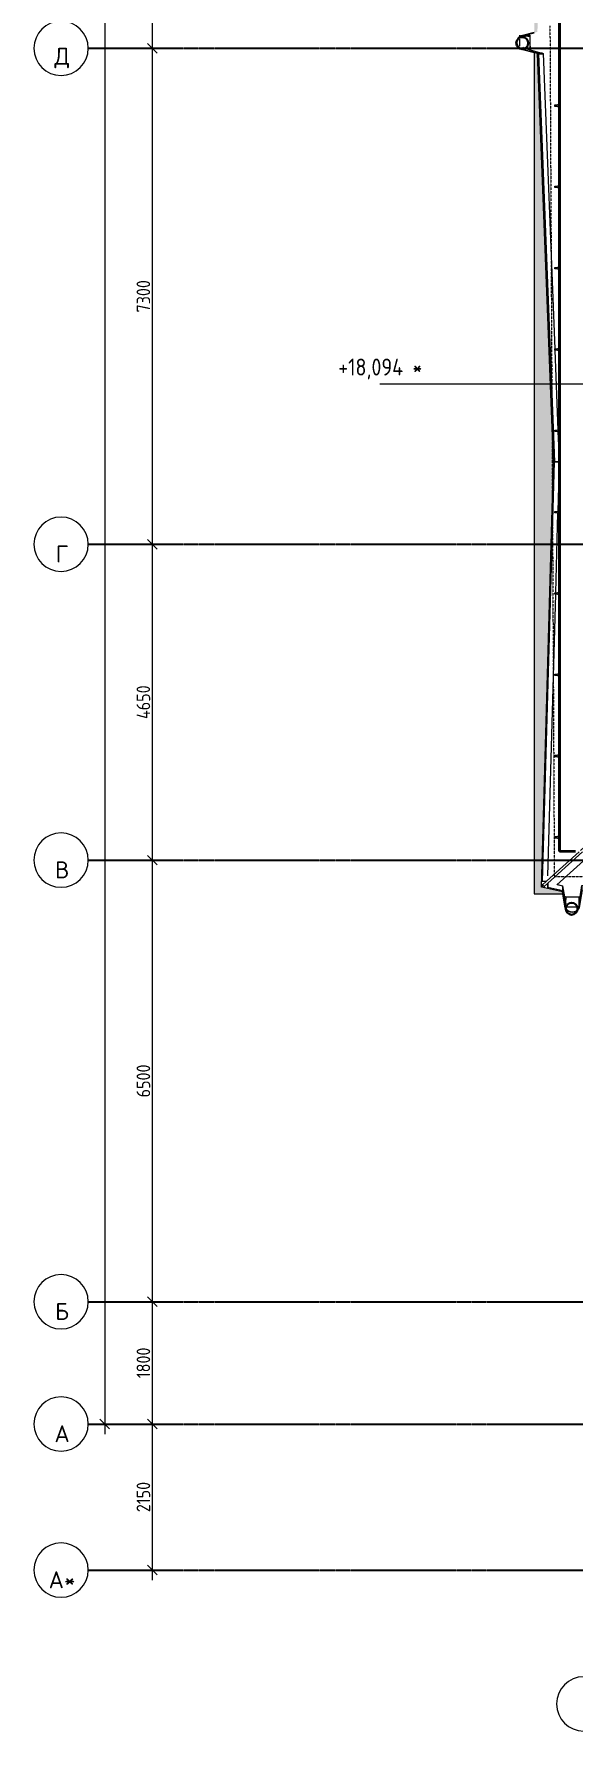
# Model space of a CAD drawing. Header units: millimetres. Extents: x -99936 to 523262, y -63190 to 327013.
# Drawn here: x 404321 to 412247, y -4529 to 20452 of the extents above; entities that cross this region are included whole.
import ezdxf

# ---------------------------------------------------------------- set-up
doc = ezdxf.new("R2010")
doc.units = ezdxf.units.MM
doc.linetypes.add('ADSK_Линия сетки', pattern=[25, 20, -2.5, 0, -2.5])
doc.linetypes.add('ADSK_Штриховая_ш3 п1_5', pattern=[4.5, 3, -1.5])
for name, color, linetype, lineweight in [('0_АР', 8, 'Continuous', 20), ('Антураж', 7, 'Continuous', 18), ('Ограждение', 251, 'Continuous', 18), ('Оси', 7, 'Continuous', 9)]:
    doc.layers.add(name, color=color, linetype=linetype, lineweight=lineweight)
doc.layers.add('Обобщенные модели', color=5, linetype='Continuous', lineweight=18, true_color=0x0000ff)
doc.styles.add('GOST Common_1', font='GOST Common_0.ttf', dxfattribs={"width": 0.9, "height": 200})
doc.styles.add('ISOCPEUR', font='isocpeur.ttf', dxfattribs={"height": 250})
doc.dimstyles.new('ADSK_Основной_2_5_мм', dxfattribs={"dimscale": 304.8, "dimtxt": 251.428749, "dimasz": 0.463911, "dimexe": 0.492126, "dimexo": 0.492126, "dimgap": 0.098425, "dimtad": 1, "dimdec": 1, "dimrnd": 0.1, "dimdsep": 46, "dimtxsty": 'GOST Common_1', "dimblk1": 'OBLIQUE', "dimblk2": 'OBLIQUE', "dimsah": 1, "dimcen": 0.09, "dimdle": 0.492126, "dimazin": 2, "dimtfac": 1, "dimtdec": 4, "dimtix": 1, "dimtmove": 0, "dimatfit": 3, "dimfxl": 1, "dimtvp": 1, "dimtfill": 1, "dimtolj": 1, "dimtzin": 0, "dimlwd": 20, "dimlwe": 20, "dimarcsym": 2})

# ---------------------------------------------------------------- blocks, each defined once
blk = doc.blocks.new('Водосток - Тип 1 _карниз больше 490мм_-5153572-План кровли АР копия 1')
at = {"layer": 'Обобщенные модели'}
for p, q in [((19, 435), (20, 435)), ((125, 285), (19, 285)), ((39, 435), (125, 435)), ((125, 435), (216, 435)), ((231, 285), (125, 285))]:
    blk.add_line(p, q, dxfattribs=at)
blk.add_open_spline([(21, 435), (20, 435), (19, 435), (19, 435)], degree=3, dxfattribs=at)
for points, knots in [([(19, 285), (21, 285), (25, 286), (29, 289), (31, 292), (32, 295), (32, 297), (32, 299), (32, 302), (32, 304), (32, 306), (32, 309), (32, 311), (31, 314), (31, 317), (31, 320), (30, 323), (30, 326), (29, 329), (29, 332), (29, 336), (28, 340), (28, 346), (27, 355), (27, 364), (28, 371), (28, 373)], [-1, -1, -1, -1, -0.9411765, -0.8823529, -0.8529412, -0.8235294, -0.8088235, -0.7941176, -0.7794118, -0.7647059, -0.75, -0.7352941, -0.7205882, -0.7058824, -0.6911765, -0.6764706, -0.6617647, -0.6470588, -0.6323529, -0.6176471, -0.6029412, -0.5882353, -0.5588235, -0.5294118, -0.4705882, -0.4450671, -0.4450671, -0.4450671, -0.4450671]), ([(221, 388), (221, 388), (221, 387), (221, 384), (222, 380), (222, 374), (223, 365), (223, 355), (222, 346), (222, 340), (221, 336), (221, 332), (221, 329), (220, 326), (220, 323), (219, 320), (219, 317), (219, 314), (218, 311), (218, 309), (218, 306), (218, 304), (218, 302), (218, 299), (218, 297), (218, 295), (219, 292), (221, 289), (225, 286), (229, 285), (231, 285)], [-0.6204009, -0.6204009, -0.6204009, -0.6204009, -0.6176471, -0.6029412, -0.5882353, -0.5588235, -0.5294118, -0.4705882, -0.4411765, -0.4117647, -0.3970588, -0.3823529, -0.3676471, -0.3529412, -0.3382353, -0.3235294, -0.3088235, -0.2941176, -0.2794118, -0.2647059, -0.25, -0.2352941, -0.2205882, -0.2058824, -0.1911765, -0.1764706, -0.1470588, -0.1176471, -0.0588235, 0, 0, 0, 0])]:
    blk.add_open_spline(points, degree=3, knots=knots, dxfattribs=at)
blk = doc.blocks.new('Ограждение - 20 доп поручень 300-1864261-План кровли АР копия 1')
at = {"layer": 'Ограждение'}
for p, q in [((-60, 10), (-40, 10)), ((-60, 10), (-60, -10)), ((0, 10), (-40, 10)), ((0, -10), (0, 10)), ((-40, -10), (-60, -10)), ((-40, -10), (0, -10))]:
    blk.add_line(p, q, dxfattribs=at)
blk = doc.blocks.new('Ограждение - Ограждение-2505142-План кровли АР копия 1')
at = {"extrusion": (0, 0, -1), "zscale": -1}
for p in [(6928, 19401), (6928, 18204), (6928, 17007), (6928, 15811), (6928, 14614), (6928, 13418), (6928, 12221), (6928, 11025), (6928, 9828), (6928, 8631)]:
    blk.add_blockref('Ограждение - 20 доп поручень 300-1864261-План кровли АР копия 1', p, dxfattribs=at)
blk = doc.blocks.new('Тип верхнего поручня - Верхний поручень_Внутренний_-2505167-План кровли АР копия 1')
at = {"layer": 'Ограждение'}
for p, q in [((-6868, 8425), (-6868, 43385)), ((-6848, 43385), (-6848, 8435)), ((-6858, 8425), (-6868, 8425)), ((-6858, 8415), (-6858, 8435)), ((-6858, 8435), (-6621, 8435)), ((-6621, 8415), (-6858, 8415))]:
    blk.add_line(p, q, dxfattribs=at)
blk = doc.blocks.new('Тип верхнего поручня - Верхний поручень_Внутренний_-V27-План кровли АР копия 1')
at = {"layer": 'Ограждение'}
for p, q in [((-6868, 43385), (-6868, 8425)), ((-6848, 43385), (-6848, 8435)), ((-6858, 8425), (-6868, 8425)), ((-6858, 8435), (-6858, 8415)), ((-6858, 8435), (-6621, 8435)), ((-6858, 8415), (-6621, 8415))]:
    blk.add_line(p, q, dxfattribs=at)
blk = doc.blocks.new('Водосток - Тип 1 _карниз больше 490мм_-5161094-План кровли АР копия 1')
at = {"layer": 'Обобщенные модели'}
for p, q in [((19, 335), (33, 335)), ((72, 335), (125, 335)), ((125, 335), (174, 335)), ((213, 335), (231, 335)), ((125, 185), (19, 185)), ((231, 185), (125, 185))]:
    blk.add_line(p, q, dxfattribs=at)
for points, knots in [([(30, 329), (30, 330), (28, 332), (25, 334), (21, 335), (19, 335)], [-0.1312633, -0.1312633, -0.1312633, -0.1312633, -0.1176471, -0.0588235, 0, 0, 0, 0]), ([(231, 335), (229, 335), (225, 334), (221, 331), (219, 328), (219, 326), (218, 325)], [-1, -1, -1, -1, -0.9411765, -0.8823529, -0.8529412, -0.8263967, -0.8263967, -0.8263967, -0.8263967]), ([(29, 190), (30, 190), (31, 192), (32, 195), (32, 197), (32, 199), (32, 202), (32, 204), (32, 206), (32, 209), (32, 211), (31, 214), (31, 217), (31, 220), (30, 223), (30, 226), (29, 229), (29, 232), (29, 236), (28, 240), (28, 244), (28, 247), (28, 247)], [-0.8823529, -0.8823529, -0.8823529, -0.8823529, -0.8529412, -0.8235294, -0.8088235, -0.7941176, -0.7794118, -0.7647059, -0.75, -0.7352941, -0.7205882, -0.7058824, -0.6911765, -0.6764706, -0.6617647, -0.6470588, -0.6323529, -0.6176471, -0.6029412, -0.5882353, -0.5588235, -0.5532347, -0.5532347, -0.5532347, -0.5532347]), ([(221, 234), (221, 233), (221, 232), (221, 229), (220, 226), (220, 223), (219, 220), (219, 217), (219, 214), (218, 211), (218, 209), (218, 206), (218, 204), (218, 202), (218, 199), (218, 197), (218, 195), (219, 192), (220, 190), (221, 190)], [-0.3884706, -0.3884706, -0.3884706, -0.3884706, -0.3823529, -0.3676471, -0.3529412, -0.3382353, -0.3235294, -0.3088235, -0.2941176, -0.2794118, -0.2647059, -0.25, -0.2352941, -0.2205882, -0.2058824, -0.1911765, -0.1764706, -0.1470588, -0.1176471, -0.1176471, -0.1176471, -0.1176471])]:
    blk.add_open_spline(points, degree=3, knots=knots, dxfattribs=at)
for points in [[(19, 185), (21, 185), (23, 185), (25, 186)], [(225, 186), (227, 185), (229, 185), (231, 185)]]:
    blk.add_open_spline(points, degree=3, dxfattribs=at)
blk = doc.blocks.new('Ограждение - Ограждение-2968163-План кровли АР копия 1')
at = {"layer": 'Ограждение'}
for p, q in [((-6547, 8435), (-1883, 12639)), ((-1833, 12639), (-6496, 8435)), ((-1744, 12573), (-6335, 8435)), ((-1803, 12639), (-1744, 12573)), ((-6518, 8415), (-7083, 7906)), ((-7047, 7984), (-6569, 8415)), ((-6357, 8415), (-6895, 7931)), ((-7031, 8144), (-7034, 8141)), ((-7106, 7931), (-7121, 7948)), ((-7106, 7931), (-7053, 7979)), ((-7095, 7919), (-7106, 7931)), ((-7083, 7906), (-7095, 7919)), ((-7066, 7886), (-7083, 7906))]:
    blk.add_line(p, q, dxfattribs=at)
blk = doc.blocks.new('Антураж 11 - Антураж 11-5662270-План кровли АР копия 1')
at = {"layer": 'Антураж'}
for p, q in [((-7228, 20480), (-7422, 20430)), ((-7421, 20425), (-7228, 20475)), ((-7353, 20425), (-7421, 20425)), ((-7421, 20235), (-7176, 20172)), ((-7353, 20235), (-7421, 20235)), ((-7296, 20440), (-7353, 20425)), ((-7228, 20203), (-7353, 20235)), ((-7296, 20440), (-7295, 20222)), ((-7228, 20180), (-7422, 20230)), ((-7295, 20222), (-7097, 20171)), ((-7177, 20167), (-7182, 20169)), ((-7182, 20163), (-7167, 20164)), ((-7176, 20172), (-7177, 20167)), ((-7177, 20167), (-7109, 20167)), ((-7108, 20172), (-7176, 20172)), ((-7167, 20164), (-7099, 20164)), ((-7167, 20164), (-6932, 14160)), ((-7097, 20171), (-6928, 15821)), ((-6927, 15801), (-6881, 14624)), ((-6880, 14604), (-6868, 14290)), ((-7105, 7979), (-6932, 14160)), ((-6947, 14161), (-6932, 14160)), ((-6932, 14160), (-6947, 14159)), ((-6932, 14160), (-6868, 14160)), ((-6868, 14160), (-6932, 14160)), ((-6868, 13986), (-6883, 13428)), ((-6884, 13408), (-6917, 12231)), ((-6917, 12211), (-7033, 8066)), ((-7105, 7979), (-7120, 7979)), ((-7047, 7979), (-7105, 7979))]:
    blk.add_line(p, q, dxfattribs=at)
for centre, major_axis, start_param, end_param in [((-7398, 20330), (0, 103), 0.260302, 2.881291), ((-7398, 20330), (0, 98.5), 0.261202, 2.88039), ((-7330, 20330), (0, 98.5), 0.261202, 0.84464), ((-7330, 20330), (0, 98.5), 2.301504, 2.88039)]:
    blk.add_ellipse(centre, major_axis=major_axis, ratio=0.890848, start_param=start_param, end_param=end_param, dxfattribs=at)
blk = doc.blocks.new('Антураж 12 - Антураж 12-5662551-План кровли АР копия 1')
at = {"layer": 'Антураж'}
for p, q in [((-196, 9245), (323, 9263)), ((321, 9260), (-196, 9242)), ((-2046, 9178), (-5650, 9052)), ((-5648, 9055), (-2046, 9180)), ((-6526, 7921), (-716, 8123)), ((-6524, 7845), (-483, 8056)), ((-717, 8122), (-6521, 7919)), ((-7033, 7879), (-7028, 7893)), ((-7031, 7892), (-7033, 7886)), ((-7033, 7886), (-7033, 7879)), ((-7033, 7886), (-7031, 7886)), ((-7031, 7892), (-7030, 7892)), ((-7031, 7890), (-7031, 7892)), ((-7030, 7891), (-7031, 7886)), ((-7031, 7888), (-7031, 7890)), ((-7031, 7886), (-7031, 7888)), ((-7030, 7954), (-7030, 7891)), ((-7028, 7893), (-7028, 7955)), ((-6810, 7844), (-7028, 7893)), ((-6889, 7936), (-6811, 7918)), ((-6885, 7939), (-6811, 7919)), ((-6810, 7844), (-6815, 7830)), ((-6815, 7843), (-6811, 7844)), ((-6813, 7829), (-6815, 7843)), ((-6811, 7919), (-6783, 7753)), ((-6810, 7844), (-6810, 7915)), ((-6810, 7844), (-6768, 7588)), ((-6773, 7587), (-6808, 7799)), ((-6783, 7753), (-6772, 7753)), ((-6768, 7662), (-6783, 7753)), ((-6526, 7848), (-6569, 7592)), ((-6569, 7666), (-6555, 7753)), ((-6564, 7591), (-6530, 7799)), ((-6562, 7753), (-6554, 7753)), ((-6554, 7753), (-6526, 7921)), ((-6526, 7919), (-6526, 7848)), ((-6521, 7847), (-6526, 7848)), ((-6523, 7835), (-6524, 7845)), ((-6523, 7837), (-6521, 7847)), ((-6521, 7847), (-6521, 7921)), ((-6768, 7588), (-6768, 7662)), ((-6569, 7592), (-6569, 7666))]:
    blk.add_line(p, q, dxfattribs=at)
for centre, major_axis, start_param, end_param in [((-6669, 7629), (114, 0), 3.575978, 5.893296), ((-6669, 7703), (109, 0), 3.582621, 3.65361), ((-6669, 7629), (109, 0), 3.582621, 5.887685), ((-6669, 7703), (109, 0), 5.873067, 5.887685)]:
    blk.add_ellipse(centre, major_axis=major_axis, ratio=0.870356, start_param=start_param, end_param=end_param, dxfattribs=at)
blk = doc.blocks.new('Ось сетки - Круг_Ø8 мм-8258-План кровли АР копия 1')
at = {"layer": 'Оси', "lineweight": 20}
for start, end in [(360, 180), (180, 360)]:
    blk.add_arc((0, 0), 4, start, end, dxfattribs=at)
blk = doc.blocks.new('_Oblique')
at = {"color": 0, "linetype": 'ByBlock', "lineweight": -2}
blk.add_line((-0.5, -0.5), (0.5, 0.5), dxfattribs=at)
blk = doc.blocks.new('*D2353')
at = {"color": 0, "lineweight": 20, "transparency": 16777216}
for p, q in [((405313, 43041), (405213, 43041)), ((405363, 43191), (405363, -159)), ((405313, -9), (405213, -9))]:
    blk.add_line(p, q, dxfattribs=at)
at = {"layer": 'Defpoints', "color": 0, "transparency": 16777216}
for p in [(405463, 43041), (405363, -9), (405463, -9)]:
    blk.add_point(p, dxfattribs=at)
at = {"color": 0, "lineweight": 20, "transparency": 16777216, "xscale": 141.4, "yscale": 141.4, "zscale": 141.4}
for p, rotation in [((405363, 43041), 90), ((405363, -9), 270)]:
    blk.add_blockref('_Oblique', p, dxfattribs=dict(at, rotation=rotation))
at = {"color": 0, "lineweight": 20, "transparency": 16777216, "insert": (405233, 21516), "char_height": 200, "width": 971.62, "attachment_point": 5, "rotation": 90, "style": 'GOST Common_1', "bg_fill": 3, "box_fill_scale": 1.1, "bg_fill_color": 256, "bg_fill_true_color": 13158600, "bg_fill_transparency": 0}
blk.add_mtext('\\A1;43050', dxfattribs=at)
blk = doc.blocks.new('*D2355')
at = {"color": 0, "lineweight": 20, "transparency": 16777216}
for p, q in [((406013, 36541), (405913, 36541)), ((406063, 36691), (406063, 20091)), ((406013, 20241), (405913, 20241))]:
    blk.add_line(p, q, dxfattribs=at)
at = {"layer": 'Defpoints', "color": 0, "transparency": 16777216}
for p in [(406163, 36541), (406063, 20241), (406163, 20241)]:
    blk.add_point(p, dxfattribs=at)
at = {"color": 0, "lineweight": 20, "transparency": 16777216, "xscale": 141.4, "yscale": 141.4, "zscale": 141.4}
for p, rotation in [((406063, 36541), 90), ((406063, 20241), 270)]:
    blk.add_blockref('_Oblique', p, dxfattribs=dict(at, rotation=rotation))
at = {"color": 0, "lineweight": 20, "transparency": 16777216, "insert": (405933, 28391), "char_height": 200, "width": 889.8, "attachment_point": 5, "rotation": 90, "style": 'GOST Common_1', "bg_fill": 3, "box_fill_scale": 1.1, "bg_fill_color": 256, "bg_fill_true_color": 13158600, "bg_fill_transparency": 0}
blk.add_mtext('\\A1;16300', dxfattribs=at)
blk = doc.blocks.new('*D2356')
at = {"color": 0, "lineweight": 20, "transparency": 16777216}
for p, q in [((406013, 20241), (405913, 20241)), ((406063, 20391), (406063, 12791)), ((406013, 12941), (405913, 12941))]:
    blk.add_line(p, q, dxfattribs=at)
at = {"layer": 'Defpoints', "color": 0, "transparency": 16777216}
for p in [(406163, 20241), (406063, 12941), (406163, 12941)]:
    blk.add_point(p, dxfattribs=at)
at = {"color": 0, "lineweight": 20, "transparency": 16777216, "xscale": 141.4, "yscale": 141.4, "zscale": 141.4}
for p, rotation in [((406063, 20241), 90), ((406063, 12941), 270)]:
    blk.add_blockref('_Oblique', p, dxfattribs=dict(at, rotation=rotation))
at = {"color": 0, "lineweight": 20, "transparency": 16777216, "insert": (405933, 16591), "char_height": 200, "width": 756.84, "attachment_point": 5, "rotation": 90, "style": 'GOST Common_1', "bg_fill": 3, "box_fill_scale": 1.1, "bg_fill_color": 256, "bg_fill_true_color": 13158600, "bg_fill_transparency": 0}
blk.add_mtext('\\A1;7300', dxfattribs=at)
blk = doc.blocks.new('*D2357')
at = {"color": 0, "lineweight": 20, "transparency": 16777216}
for p, q in [((406063, 13091), (406063, 8141)), ((406013, 12941), (405913, 12941)), ((406013, 8291), (405913, 8291))]:
    blk.add_line(p, q, dxfattribs=at)
at = {"layer": 'Defpoints', "color": 0, "transparency": 16777216}
for p in [(406163, 12941), (406063, 8291), (406163, 8291)]:
    blk.add_point(p, dxfattribs=at)
at = {"color": 0, "lineweight": 20, "transparency": 16777216, "xscale": 141.4, "yscale": 141.4, "zscale": 141.4}
for p, rotation in [((406063, 12941), 90), ((406063, 8291), 270)]:
    blk.add_blockref('_Oblique', p, dxfattribs=dict(at, rotation=rotation))
at = {"color": 0, "lineweight": 20, "transparency": 16777216, "insert": (405933, 10616), "char_height": 200, "width": 782.41, "attachment_point": 5, "rotation": 90, "style": 'GOST Common_1', "bg_fill": 3, "box_fill_scale": 1.1, "bg_fill_color": 256, "bg_fill_true_color": 13158600, "bg_fill_transparency": 0}
blk.add_mtext('\\A1;4650', dxfattribs=at)
blk = doc.blocks.new('*D2358')
at = {"color": 0, "lineweight": 20, "transparency": 16777216}
for p, q in [((406013, 8291), (405913, 8291)), ((406063, 8441), (406063, 1641)), ((406013, 1791), (405913, 1791))]:
    blk.add_line(p, q, dxfattribs=at)
at = {"layer": 'Defpoints', "color": 0, "transparency": 16777216}
for p in [(406163, 8291), (406063, 1791), (406163, 1791)]:
    blk.add_point(p, dxfattribs=at)
at = {"color": 0, "lineweight": 20, "transparency": 16777216, "xscale": 141.4, "yscale": 141.4, "zscale": 141.4}
for p, rotation in [((406063, 8291), 90), ((406063, 1791), 270)]:
    blk.add_blockref('_Oblique', p, dxfattribs=dict(at, rotation=rotation))
at = {"color": 0, "lineweight": 20, "transparency": 16777216, "insert": (405933, 5041), "char_height": 200, "width": 756.84, "attachment_point": 5, "rotation": 90, "style": 'GOST Common_1', "bg_fill": 3, "box_fill_scale": 1.1, "bg_fill_color": 256, "bg_fill_true_color": 13158600, "bg_fill_transparency": 0}
blk.add_mtext('\\A1;6500', dxfattribs=at)
blk = doc.blocks.new('*D2359')
at = {"color": 0, "lineweight": 20, "transparency": 16777216}
for p, q in [((406013, 1791), (405913, 1791)), ((406063, 1941), (406063, -159)), ((406013, -9), (405913, -9))]:
    blk.add_line(p, q, dxfattribs=at)
at = {"layer": 'Defpoints', "color": 0, "transparency": 16777216}
for p in [(406163, 1791), (406063, -9), (406163, -9)]:
    blk.add_point(p, dxfattribs=at)
at = {"color": 0, "lineweight": 20, "transparency": 16777216, "xscale": 141.4, "yscale": 141.4, "zscale": 141.4}
for p, rotation in [((406063, 1791), 90), ((406063, -9), 270)]:
    blk.add_blockref('_Oblique', p, dxfattribs=dict(at, rotation=rotation))
at = {"color": 0, "lineweight": 20, "transparency": 16777216, "insert": (405933, 891), "char_height": 200, "width": 700.59, "attachment_point": 5, "rotation": 90, "style": 'GOST Common_1', "bg_fill": 3, "box_fill_scale": 1.1, "bg_fill_color": 256, "bg_fill_true_color": 13158600, "bg_fill_transparency": 0}
blk.add_mtext('\\A1;1800', dxfattribs=at)
blk = doc.blocks.new('*D2360')
at = {"color": 0, "lineweight": 20, "transparency": 16777216}
for p, q in [((406063, 141), (406063, -2309)), ((406013, -9), (405913, -9)), ((406013, -2159), (405913, -2159))]:
    blk.add_line(p, q, dxfattribs=at)
at = {"layer": 'Defpoints', "color": 0, "transparency": 16777216}
for p in [(406163, -9), (406063, -2159), (406163, -2159)]:
    blk.add_point(p, dxfattribs=at)
at = {"color": 0, "lineweight": 20, "transparency": 16777216, "xscale": 141.4, "yscale": 141.4, "zscale": 141.4}
for p, rotation in [((406063, -9), 90), ((406063, -2159), 270)]:
    blk.add_blockref('_Oblique', p, dxfattribs=dict(at, rotation=rotation))
at = {"color": 0, "lineweight": 20, "transparency": 16777216, "insert": (405933, -1084), "char_height": 200, "width": 700.59, "attachment_point": 5, "rotation": 90, "style": 'GOST Common_1', "bg_fill": 3, "box_fill_scale": 1.1, "bg_fill_color": 256, "bg_fill_true_color": 13158600, "bg_fill_transparency": 0}
blk.add_mtext('\\A1;2150', dxfattribs=at)

msp = doc.modelspace()

# ---------------------------------------------------------------- hatches: boundary and pattern name
at = {"layer": '0_АР'}
h = msp.add_hatch(color=256, dxfattribs=at)
h.paths.add_polyline_path([(460156.048, -526.128), (468569.459, -526.128), (468569.459, 470.859), (468481.418, 469.805), (468421.752, -474.784), (464071.312, -327.231), (460060.687, -462.432), (459998.422, -81.349), (459998.422, -526.128), (460149.25, -526.128)])
h.paths.add_polyline_path([(426848.189, -393.115), (426996.717, -393.115), (426995.842, -30.517), (426892.038, -280.991), (422574.472, -150.963), (418243.998, -302.79), (418181.719, 255.107), (418181.719, -393.115), (426834.404, -393.115)])
h.paths.add_polyline_path([(459998.422, 173.655), (460016.496, 178.563), (460106.837, 1715.554), (454775.129, 1522.727), (454768.656, 1484.019), (459998.422, 1484.019), (459998.422, 177.833)])
h.paths.add_polyline_path([(426996.717, 307.99), (426996.717, 1484.019), (431808.509, 1484.019), (431801.174, 1522.758), (426923.778, 1697.711), (426980.914, 312.038)])
h.paths.add_polyline_path([(418181.719, 498.461), (418449.786, 8044.464), (412395.486, 7833.234), (412388.989, 7794.377), (418181.719, 7794.377), (418181.719, 521.171)])
h.paths.add_polyline_path([(468569.459, 793.267), (468569.459, 7855.209), (474810.503, 7855.209), (474810.503, 8466.545), (474799.648, 8463.302), (474605.606, 7995.593), (468269.121, 8216.835), (468537.29, 799.29), (468551.342, 798.371), (468568.644, 793.496)])
h.paths.add_polyline_path([(444717.771, 1484.019), (454490.356, 1484.019), (454484.993, 1516.09), (447978.583, 1752.243), (447978.583, 1629.215), (438298.583, 1629.215), (438298.583, 1739.906), (432093.277, 1522.693), (432086.81, 1484.019), (444709.903, 1484.019)])
h.paths.add_polyline_path([(411793.26, 7794.377), (412110.688, 7794.377), (412105.58, 7824.926), (411796.08, 7895.033), (411970.992, 14167.216), (411736.117, 20164.305), (411690.795, 20175.916), (411690.795, 7794.377)])
h.paths.add_polyline_path([(474810.503, 8769.439), (474810.503, 16800.541), (474780.018, 16792.485), (474631.533, 12780.54), (474779.774, 8777.421), (474783.205, 8776.529)])
h.paths.add_polyline_path([(443273.93, 13315.94), (451515.613, 13634.753), (451524.958, 13673.918), (435026.374, 13673.918), (435036.378, 13633.972), (443273.9, 13315.942)])
h.paths.add_polyline_path([(429583.47, 13405.175), (434743.535, 13605.559), (434759.846, 13673.918), (430023.583, 13673.918), (430023.583, 21008.312), (429427.122, 21007.798), (429447.713, 20921.19), (429842.141, 20793.786), (429585.958, 13476.255)])
h.paths.add_polyline_path([(457100.321, 13409.872), (456816.083, 20843), (457389.976, 21005.252), (457399.649, 21047.105), (456625.269, 21047.105), (456625.269, 13673.918), (451796.602, 13673.918), (451806.282, 13633.349), (457093.451, 13410.162)])
h.paths.add_polyline_path([(474810.503, 17103.436), (474810.503, 32792.083), (474779.895, 32784.001), (474490.926, 24945.222), (474779.777, 17111.416), (474783.205, 17110.526)])
h.paths.add_polyline_path([(411690.795, 20470.394), (411735.74, 20481.908), (411958.454, 26169.966), (411735.987, 31850.241), (411690.795, 31861.818), (411690.795, 20474.46)])
h.paths.add_polyline_path([(464256.639, 20578.857), (463978.908, 27851.092), (463950.437, 27858.488), (463950.437, 21047.105), (457667.517, 21047.105), (457677.332, 21004.632), (464062.166, 20591.443)])
h.paths.add_polyline_path([(422311.501, 20701.207), (429147.245, 20951.717), (429160.161, 21008.312), (422655.84, 21008.312), (422655.84, 28188.447), (422612.394, 28177.317), (422318.663, 20879.162)])
h.paths.add_polyline_path([(463950.437, 28147.689), (463979.112, 28155.137), (464268.312, 35727.695), (464206.707, 37340.787), (463950.437, 37340.787), (463950.437, 28154.433)])
h.paths.add_polyline_path([(422655.84, 28465.231), (422655.84, 42943.283), (422621.022, 42934.364), (422337.867, 35703.511), (422621.004, 28474.156), (422655.355, 28465.356)])
h.paths.add_polyline_path([(411690.795, 32156.296), (411726.381, 32165.412), (411915.149, 37559.495), (411726.553, 42947.712), (411690.795, 42956.872), (411690.795, 32160.362)])
h.paths.add_polyline_path([(474810.503, 33094.978), (474810.503, 43242.685), (474778.616, 43234.402), (474593.967, 38155.311), (474779.777, 33102.958), (474783.205, 33102.068)])
h.paths.add_polyline_path([(464178.064, 38090.787), (463985.863, 43123.483), (463950.437, 43132.685), (463950.437, 38090.787), (464171.279, 38090.787)])
h.paths.add_polyline_path([(422655.84, 43220.068), (422655.84, 43712.396), (411690.795, 43712.396), (411690.795, 43251.35), (411726.898, 43260.599), (411851.013, 43604.774), (417072.423, 43417.467), (422496.578, 43611.919), (422620.729, 43229.062), (422655.504, 43220.154)])
h.paths.add_polyline_path([(463950.437, 43421.886), (464022.861, 43440.697), (464125.568, 43776.855), (469381.545, 43594.919), (474632.611, 43776.746), (474754.158, 43546.521), (474810.503, 43531.886), (474810.503, 43894.592), (463950.437, 43894.592), (463950.437, 43435.823)])
h = msp.add_hatch(dxfattribs=at)
h.set_pattern_fill('FP_10', color=256, style=0, pattern_type=2)
h.set_pattern_definition([(0, (417273.7, -4.2), (0, 600), [])])
h.paths.add_polyline_path([(411799.703, 7894.212), (411822.92, 7915.495), (411797.444, 7943.758), (411796.08, 7895.033)])
h.paths.add_polyline_path([(411885.506, 8138.243), (411887.742, 8140.259), (412001.249, 12206.904), (411999.071, 12206.904), (411887.838, 8221.788)])
h.paths.add_polyline_path([(413043.274, 9045.955), (413055.018, 9046.91), (413186.217, 9165.215), (417016.443, 12676.343), (417016.443, 12785.212), (416995.452, 12785.212), (416995.452, 38785.212), (417105.24, 38785.212), (413154.987, 42379.449), (412953.155, 42384.672), (413121.346, 37589.666), (415149.66, 37589.666), (415149.66, 36719.666), (413091.953, 36719.666), (413019.745, 34649.384), (416043.766, 34649.384), (416043.766, 32349.384), (412939.525, 32349.384), (412936.237, 32255.131), (413159.887, 26524.505), (416043.766, 26524.505), (416043.766, 24224.505), (413097.591, 24224.505), (412994.82, 21591.187), (414586.836, 21591.187), (414586.836, 20521.187), (412953.061, 20521.187), (412945.664, 20330.978), (413097.38, 16443.499), (416043.766, 16443.499), (416043.766, 14143.499), (413185.555, 14143.499), (413043.301, 9046.91)])
h.paths.add_polyline_path([(412001.807, 12226.904), (412034.647, 13403.48), (412032.471, 13403.48), (411999.63, 12226.904)])
h.paths.add_polyline_path([(412033.029, 13423.48), (412035.206, 13423.48), (412050.795, 13986.801), (412049.924, 14028.784), (412034.502, 13476.255)])
h.paths.add_polyline_path([(412050.795, 14224.352), (412050.795, 14286.051), (412038.54, 14600.056), (412036.132, 14600.056), (412050.103, 14242.073)])
h.paths.add_polyline_path([(412037.76, 14620.056), (411821.12, 20166.698), (411690.795, 20200.203), (411690.795, 20198.502), (411810.03, 20167.849), (411809.042, 20162.975), (411741.312, 20162.975), (411736.117, 20164.305), (411736.341, 20158.585), (411751.47, 20159.332), (411819.174, 20159.112), (412035.351, 14620.056)])
h.paths.add_polyline_path([(411818.95, 20490.978), (411821.12, 20491.536), (412010.795, 25369.238), (412009.338, 25369.238), (411818.972, 20491.536)])
h.paths.add_polyline_path([(412010.119, 25389.238), (412012.262, 25389.238), (412042.835, 26172.618), (412027.49, 26565.814), (412025.082, 26565.814), (412040.543, 26168.781), (412010.169, 25390.535)])
h.paths.add_polyline_path([(412024.301, 26585.814), (412026.71, 26585.814), (411821.163, 31852.589), (411690.795, 31886.105), (411690.795, 31884.404), (411810.03, 31853.751), (411809.042, 31848.877), (411741.312, 31848.877), (411735.987, 31850.241), (411736.341, 31841.203), (411751.47, 31841.949), (411819.186, 31841.422), (412020.442, 26684.689)])
h.paths.add_polyline_path([(411726.562, 32170.587), (411737.393, 32174.366), (411726.694, 32174.366), (411726.667, 32173.576)])
h.paths.add_polyline_path([(416408.869, 35449.608), (416407.944, 35442.108), (416408.65, 35445.99)])
h.paths.add_polyline_path([(416408.869, 34995.175), (416407.944, 34987.675), (416408.65, 34991.557)])
h.paths.add_polyline_path([(414128.6, 34972.413), (413155.489, 34972.924), (413152.393, 34976.806), (413150.606, 34983.531), (413150.606, 34991.295), (413152.393, 34998.02), (413155.489, 35001.902), (413157.276, 35002.413), (413219.077, 35002.413), (413219.077, 35426.846), (413155.489, 35427.357), (413152.393, 35431.239), (413150.606, 35437.964), (413150.606, 35445.728), (413152.393, 35452.452), (413155.489, 35456.335), (413157.276, 35456.846), (416413.063, 35456.597), (416413.063, 35455.575), (416416.638, 35456.596), (416420.831, 35449.608), (416421.75, 35442.076), (416418.299, 35429.703), (416416.638, 35427.619), (416352.39, 35427.108), (416352.39, 35002.675), (416413.063, 35002.164), (416413.063, 35001.142), (416416.638, 35002.164), (416420.831, 34995.175), (416421.75, 34987.643), (416419.733, 34977.069), (416416.638, 34973.187), (414296.214, 34972.413)])
h.paths.add_polyline_path([(413936.691, 35002.413), (414892.712, 35002.675), (414892.712, 35426.533), (414915.73, 35426.533), (414915.73, 35002.675), (415252.235, 35002.675), (415252.235, 35426.533), (415275.253, 35426.533), (415275.253, 35002.675), (415611.758, 35002.675), (415611.758, 35426.533), (415634.776, 35426.533), (415634.776, 35002.675), (415971.281, 35002.675), (415971.281, 35425.675), (415994.299, 35425.675), (415994.299, 35002.675), (416329.372, 35002.675), (416329.372, 35427.108), (414678.755, 35426.846), (414678.755, 35002.989), (414655.737, 35002.989), (414655.737, 35426.846), (414319.232, 35426.846), (414319.232, 35002.989), (414296.214, 35002.989), (414296.214, 35426.846), (413959.709, 35426.846), (413959.709, 35002.989), (413936.691, 35002.989), (413936.691, 35426.846), (413600.186, 35426.846), (413600.186, 35003.846), (413577.168, 35003.846), (413577.168, 35426.846), (413242.095, 35426.846), (413242.095, 35002.413), (413767.233, 35002.413)])
h.paths.add_polyline_path([(411726.711, 42943.21), (411761.707, 42943.878), (411741.312, 42943.931), (411726.553, 42947.712), (411726.685, 42943.931)])
h.paths.add_polyline_path([(411802.849, 42950.652), (411802.807, 42951.877), (411690.795, 42980.674), (411690.795, 42979.459), (411802.807, 42950.663)])
h.paths.add_polyline_path([(411809.76, 43265.875), (411815.1, 43267.247), (411860.267, 43392.942), (411858.943, 43394.126), (411819.165, 43283.433), (411751.47, 43283.433), (411737.262, 43289.34), (411728.935, 43266.249), (411742.303, 43269.42), (411809.042, 43269.42), (411809.482, 43267.247)])
h.paths.add_polyline_path([(411838.319, 43522.477), (411885.302, 43522.477), (411891.672, 43529.596), (411840.647, 43576.03), (411822.958, 43526.979), (411831.63, 43526.135), (411835.206, 43523.389), (411835.553, 43522.477), (411836.996, 43522.477)])
h.paths.add_polyline_path([(411831.63, 43525.103), (411829.773, 43526.979), (411829.773, 43525.103)])
h = msp.add_hatch(dxfattribs=at)
h.set_pattern_fill('FP_11', color=256, style=0, pattern_type=2)
h.set_pattern_definition([(90, (418918.6, 1768.5), (-600, 4e-14), [])])
h.paths.add_polyline_path([(412105.58, 7824.926), (412104.934, 7828.79), (412103.893, 7825.308)])
h.paths.add_polyline_path([(411852.981, 7882.144), (411822.92, 7915.495), (411799.703, 7894.212), (411835.304, 7886.148)])
h.paths.add_polyline_path([(412107.491, 7913.645), (412107.614, 7914.377), (412106.915, 7915.021), (412033.191, 7934.638), (412029.5, 7931.312), (412107.131, 7913.727)])
h.paths.add_polyline_path([(412397.148, 7915.147), (418201.181, 8117.644), (418202.509, 8119.1), (412397.148, 7916.391)])
h.paths.add_polyline_path([(413270.935, 9050.292), (416872.98, 9175.964), (416872.98, 9796.99), (418722.98, 9796.99), (418722.98, 9240.509), (419241.489, 9258.599), (422319.604, 12634.513), (417116.039, 12634.513), (417174.919, 12569.189), (413508.754, 9264.652)])
h.paths.add_polyline_path([(413183.172, 9162.424), (417035.226, 12634.513), (417016.443, 12634.513), (417016.443, 12676.343), (413294.691, 9264.652)])

# ---------------------------------------------------------------- linework, layer by layer
at = {"layer": '0_АР', "linetype": 'ADSK_Штриховая_ш3 п1_5'}
for p, q in [((411920.88, 20570.434), (411985.139, 8049.54)), ((411985.139, 8049.54), (418362.256, 8034.282))]:
    msp.add_line(p, q, dxfattribs=at)
at = {"layer": '0_АР'}
for p, q in [((411690.795, 20200.203), (411690.795, 20198.502)), ((411736.117, 20164.305), (411690.795, 20175.916)), ((411690.795, 20175.916), (411690.795, 7794.377)), ((411971.443, 14155.704), (411736.117, 20164.305)), ((411796.08, 7895.033), (411971.443, 14155.704)), ((411690.795, 7794.377), (412110.688, 7794.377)), ((412105.58, 7824.926), (411796.08, 7895.033)), ((411799.703, 7894.212), (411822.92, 7915.495)), ((412110.688, 7794.377), (412105.58, 7824.926))]:
    msp.add_line(p, q, dxfattribs=at)
at = {"layer": '0_АР', "lineweight": 20}
for p, q in [((409952.44, 15297.456), (409415.097, 15297.456)), ((412768.766, 15297.456), (409952.44, 15297.456))]:
    msp.add_line(p, q, dxfattribs=at)
at = {"layer": '0_АР', "lineweight": 30}
for centre in [(411512.825, 20317.334), (412240.795, 7575.292)]:
    msp.add_circle(centre, 88, dxfattribs=at)

# ---------------------------------------------------------------- block references
at = {"lineweight": 20, "xscale": 99.99999999999993, "yscale": 99.99999999999993, "zscale": 99.99999999999993, "rotation": 269.9999999999994}
for p in [(404720.6, 20240.787), (404720.6, 12940.787), (404720.6, 8290.787), (404720.6, 1790.787), (404720.6, -9.213), (404720.6, -2159.213)]:
    msp.add_blockref('Ось сетки - Круг_Ø8 мм-8258-План кровли АР копия 1', p, dxfattribs=at)
at = {"lineweight": 20, "xscale": 99.99999999999993, "yscale": 99.99999999999993, "zscale": 99.99999999999993}
msp.add_blockref('Ось сетки - Круг_Ø8 мм-8258-План кровли АР копия 1', (412418.148, -4128.718), dxfattribs=at)
at = {"layer": '0_АР'}
for name in ['Антураж 11 - Антураж 11-5662270-План кровли АР копия 1', 'Ограждение - Ограждение-2505142-План кровли АР копия 1', 'Тип верхнего поручня - Верхний поручень_Внутренний_-2505167-План кровли АР копия 1', 'Тип верхнего поручня - Верхний поручень_Внутренний_-V27-План кровли АР копия 1', 'Ограждение - Ограждение-2968163-План кровли АР копия 1', 'Антураж 12 - Антураж 12-5662551-План кровли АР копия 1']:
    msp.add_blockref(name, (418918.583, -4.213), dxfattribs=at)
for name, p, rotation in [('Водосток - Тип 1 _карниз больше 490мм_-5161094-План кровли АР копия 1', (411812.76, 20204.119), 90.29404624676303), ('Водосток - Тип 1 _карниз больше 490мм_-5153572-План кровли АР копия 1', (412376.786, 8034.377), 180)]:
    msp.add_blockref(name, p, dxfattribs=dict(at, rotation=rotation))

# ---------------------------------------------------------------- texts
at = {"char_height": 250, "attachment_point": 5, "line_spacing_factor": 1.022766, "style": 'ISOCPEUR'}
for s, insert, width in [('\\pt64.285,128.57,192.86,257.14,321.43,385.72,450,514.28,578.57,642.86,707.14,771.43,835.72,900,964.29,1028.6,1092.9,1157.1,1221.4,1285.7,1350,1414.3,1478.6,1542.9,1607.1,1671.4,1735.7,1800,1864.3,1928.6,1992.9,2057.1;Д', (404735.528, 20097.936), 291.6), ('\\pt64.285,128.57,192.86,257.14,321.43,385.72,450,514.28,578.57,642.86,707.14,771.43,835.72,900,964.29,1028.6,1092.9,1157.1,1221.4,1285.7,1350,1414.3,1478.6,1542.9,1607.1,1671.4,1735.7,1800,1864.3,1928.6,1992.9,2057.1;Г', (404735.078, 12797.936), 232.2), ('\\pt64.285,128.57,192.86,257.14,321.43,385.72,450,514.28,578.57,642.86,707.14,771.43,835.72,900,964.29,1028.6,1092.9,1157.1,1221.4,1285.7,1350,1414.3,1478.6,1542.9,1607.1,1671.4,1735.7,1800,1864.3,1928.6,1992.9,2057.1;В', (404735.528, 8147.936), 261.9), ('\\pt64.285,128.57,192.86,257.14,321.43,385.72,450,514.28,578.57,642.86,707.14,771.43,835.72,900,964.29,1028.6,1092.9,1157.1,1221.4,1285.7,1350,1414.3,1478.6,1542.9,1607.1,1671.4,1735.7,1800,1864.3,1928.6,1992.9,2057.1;Б', (404735.528, 1647.936), 261.9), ('\\pt64.285,128.57,192.86,257.14,321.43,385.72,450,514.28,578.57,642.86,707.14,771.43,835.72,900,964.29,1028.6,1092.9,1157.1,1221.4,1285.7,1350,1414.3,1478.6,1542.9,1607.1,1671.4,1735.7,1800,1864.3,1928.6,1992.9,2057.1;А', (404735.528, -152.064), 291.6), ('\\pt64.285,128.57,192.86,257.14,321.43,385.72,450,514.28,578.57,642.86,707.14,771.43,835.72,900,964.29,1028.6,1092.9,1157.1,1221.4,1285.7,1350,1414.3,1478.6,1542.9,1607.1,1671.4,1735.7,1800,1864.3,1928.6,1992.9,2057.1;А*', (404735.078, -2302.064), 512.1)]:
    msp.add_mtext(s, dxfattribs=dict(at, insert=insert, width=width))
at = {"layer": '0_АР', "lineweight": 20, "insert": (408802.882, 15674.163), "char_height": 250, "width": 1469.31552, "attachment_point": 1, "line_spacing_factor": 1.022761, "style": 'GOST Common_1'}
msp.add_mtext('+18,094 *', dxfattribs=at)

# ---------------------------------------------------------------- dimensions: what is measured, and where the dimension line sits
at = {"lineweight": 20}
dim = msp.add_linear_dim(base=(406062.855, 20240.787), p1=(406162.84, 36540.787), p2=(406162.84, 20240.787), angle=90, dimstyle='ADSK_Основной_2_5_мм', override={"dimpost": '<>', "dimfxl": 16300}, dxfattribs=at)
dim.commit()
dim.dimension.update_dxf_attribs({"geometry": '*D2355', "text_midpoint": (405932.855, 28390.787)})

# ---------------------------------------------------------------- next in the draw order: dimensions: what is measured, and where the dimension line sits
for base, p1, p2, override, picture, middle in [((405362.855, -9.213), (405462.84, 43040.787), (405462.84, -9.213), {"dimpost": '<>', "dimfxl": 43050}, '*D2353', (405232.855, 21515.787)), ((406062.855, 12940.787), (406162.84, 20240.787), (406162.84, 12940.787), {"dimpost": '<>', "dimfxl": 7300}, '*D2356', (405932.855, 16590.787))]:
    dim = msp.add_linear_dim(base=base, p1=p1, p2=p2, angle=90, dimstyle='ADSK_Основной_2_5_мм', override=override, dxfattribs=at)
    dim.commit()
    dim.dimension.update_dxf_attribs({"geometry": picture, "text_midpoint": middle})

# ---------------------------------------------------------------- next in the draw order: linework, layer by layer
at = {"linetype": 'ADSK_Линия сетки'}
msp.add_line((405120.6, 20240.787), (474923.436, 20240.787), dxfattribs=at)

# ---------------------------------------------------------------- next in the draw order: dimensions: what is measured, and where the dimension line sits
at = {"lineweight": 20}
dim = msp.add_linear_dim(base=(406062.855, 8290.787), p1=(406162.84, 12940.787), p2=(406162.84, 8290.787), angle=90, dimstyle='ADSK_Основной_2_5_мм', override={"dimpost": '<>', "dimfxl": 4650}, dxfattribs=at)
dim.commit()
dim.dimension.update_dxf_attribs({"geometry": '*D2357', "text_midpoint": (405932.855, 10615.787)})

# ---------------------------------------------------------------- next in the draw order: linework, layer by layer
at = {"linetype": 'ADSK_Линия сетки'}
msp.add_line((405120.6, 12940.787), (474923.436, 12940.787), dxfattribs=at)

# ---------------------------------------------------------------- next in the draw order: dimensions: what is measured, and where the dimension line sits
at = {"lineweight": 20}
dim = msp.add_linear_dim(base=(406062.855, 1790.787), p1=(406162.84, 8290.787), p2=(406162.84, 1790.787), angle=90, dimstyle='ADSK_Основной_2_5_мм', override={"dimpost": '<>', "dimfxl": 6500}, dxfattribs=at)
dim.commit()
dim.dimension.update_dxf_attribs({"geometry": '*D2358', "text_midpoint": (405932.855, 5040.787)})

# ---------------------------------------------------------------- next in the draw order: linework, layer by layer
at = {"linetype": 'ADSK_Линия сетки'}
msp.add_line((405120.6, 8290.787), (474923.436, 8290.787), dxfattribs=at)

# ---------------------------------------------------------------- next in the draw order: dimensions: what is measured, and where the dimension line sits
at = {"lineweight": 20}
dim = msp.add_linear_dim(base=(406062.855, -9.213), p1=(406162.84, 1790.787), p2=(406162.84, -9.213), angle=90, dimstyle='ADSK_Основной_2_5_мм', override={"dimpost": '<>', "dimfxl": 1800}, dxfattribs=at)
dim.commit()
dim.dimension.update_dxf_attribs({"geometry": '*D2359', "text_midpoint": (405932.855, 890.787)})

# ---------------------------------------------------------------- next in the draw order: linework, layer by layer
at = {"linetype": 'ADSK_Линия сетки'}
msp.add_line((405120.6, 1790.787), (469151.3, 1790.787), dxfattribs=at)

# ---------------------------------------------------------------- next in the draw order: dimensions: what is measured, and where the dimension line sits
at = {"lineweight": 20}
dim = msp.add_linear_dim(base=(406062.855, -2159.213), p1=(406162.84, -9.213), p2=(406162.84, -2159.213), angle=90, dimstyle='ADSK_Основной_2_5_мм', override={"dimpost": '<>', "dimfxl": 2150}, dxfattribs=at)
dim.commit()
dim.dimension.update_dxf_attribs({"geometry": '*D2360', "text_midpoint": (405932.855, -1084.213)})

# ---------------------------------------------------------------- next in the draw order: linework, layer by layer
at = {"linetype": 'ADSK_Линия сетки'}
for p, q in [((405120.6, -9.213), (469151.3, -9.213)), ((405120.6, -2159.213), (474923.436, -2159.213))]:
    msp.add_line(p, q, dxfattribs=at)

doc.saveas('drawing.dxf')
